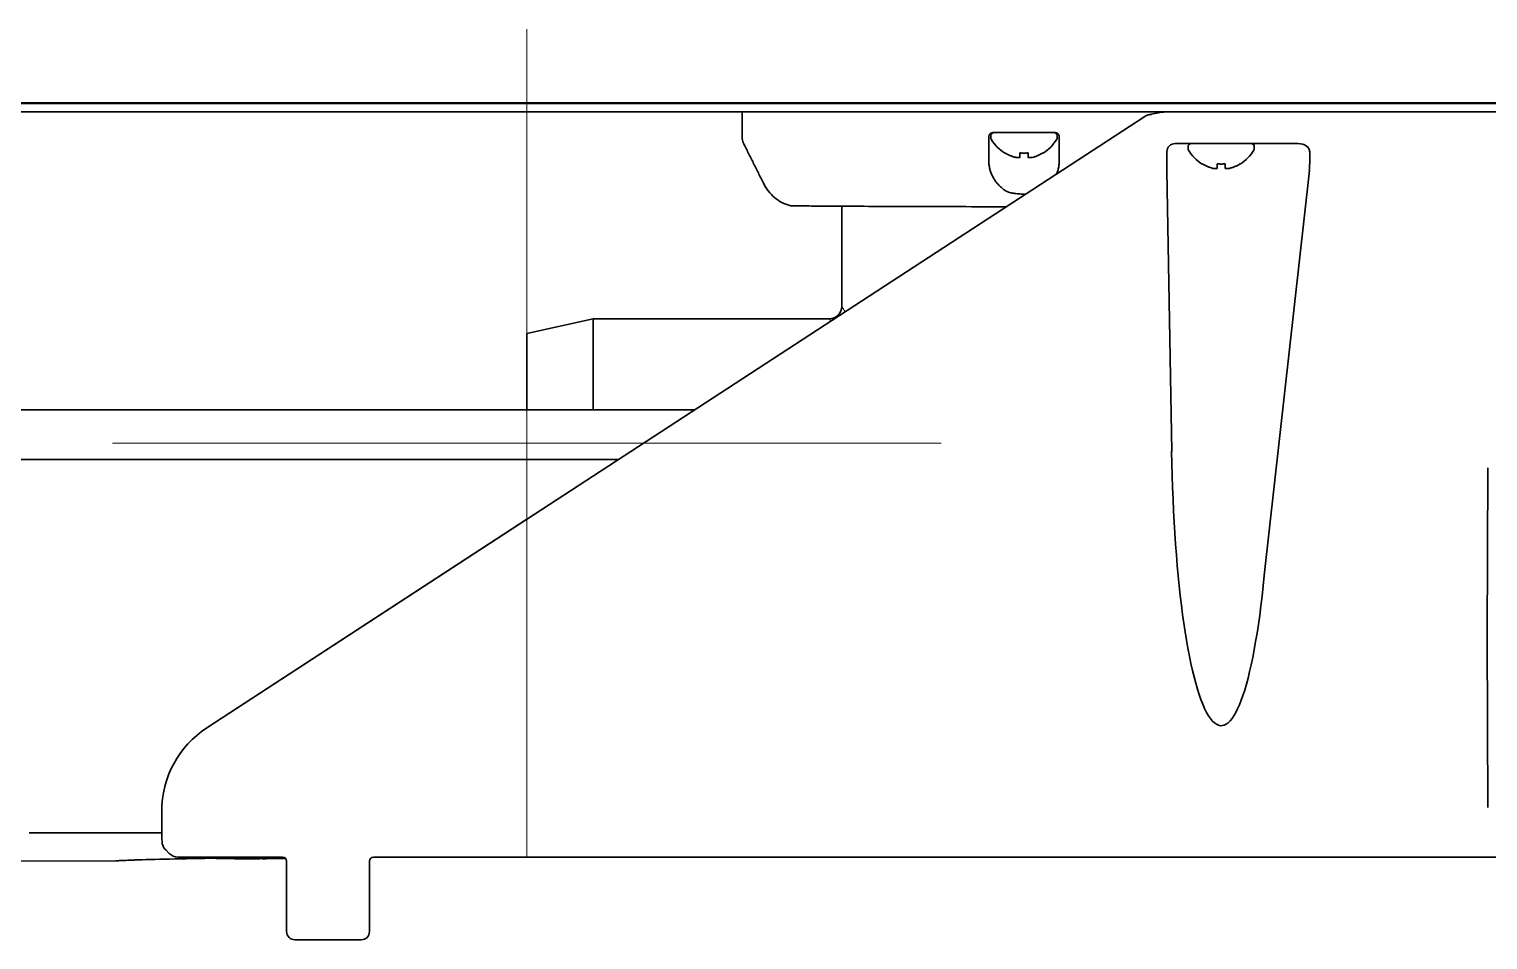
# Model space of a CAD drawing. Extents: x 5997 to 10491, y -672 to 3388.
# Drawn here: x 9964.4 to 10140.5, y 1270.8 to 1380.8 of the extents above; entities that cross this region are included whole.
import ezdxf

# ---------------------------------------------------------------- set-up
doc = ezdxf.new("R2010")
doc.units = 0
doc.header["$LTSCALE"] = 5
doc.layers.get('0').update_dxf_attribs({"linetype": 'CONTINUOUS', "lineweight": 0})
doc.layers.add('1', color=7, linetype='CONTINUOUS', true_color=0xffffff)

msp = doc.modelspace()

# ---------------------------------------------------------------- linework, layer by layer
at = {"color": 6}
for p, q in [((10024.47, 1380.83), (10024.47, 1280.83)), ((10074.47, 1330.83), (9974.47, 1330.83))]:
    msp.add_line(p, q, dxfattribs=at)
at = {"layer": '1', "color": 7, "linetype": 'Continuous', "lineweight": 35}
for p, q in [((9537.94, 1371.93), (10351.01, 1371.93)), ((10353.47, 1371.83), (9807.78, 1371.83)), ((10353.47, 1370.83), (9534.47, 1370.83)), ((9985.84, 1296.42), (10099.04, 1370.28)), ((10050.47, 1370.83), (10050.47, 1367.8)), ((10099.57, 1370.5), (10101.15, 1370.8)), ((10099.57, 1370.5), (10099.57, 1370.5)), ((10080.47, 1367.73), (10080.47, 1367.93)), ((10088.47, 1367.93), (10088.47, 1367.73)), ((10117.53, 1367.01), (10102.73, 1367.01)), ((10104.27, 1366.61), (10104.27, 1366.41)), ((10104.67, 1367.01), (10111.87, 1367.01)), ((10112.27, 1366.41), (10112.27, 1366.61)), ((10082.17, 1365.88), (10082.17, 1365.85)), ((10086.77, 1365.85), (10086.77, 1365.88)), ((10101.72, 1366.01), (10101.72, 1364.5)), ((10110.57, 1364.56), (10110.57, 1364.53)), ((10118.95, 1364.5), (10118.95, 1366.03)), ((10101.72, 1363.75), (10102.3, 1329.83)), ((10113.47, 1314.84), (10118.91, 1363.75)), ((10062.47, 1359.33), (10062.47, 1347.33)), ((10032.47, 1345.83), (10024.47, 1344.08)), ((10032.47, 1334.83), (10032.47, 1345.83)), ((10060.97, 1345.83), (10032.47, 1345.83)), ((10024.47, 1334.83), (10024.47, 1344.08)), ((10044.7, 1334.83), (9905.68, 1334.83)), ((9971.1, 1328.83), (9949.85, 1328.83)), ((9993.96, 1328.83), (9972.09, 1328.83)), ((9995.38, 1328.83), (9993.96, 1328.83)), ((10035.5, 1328.83), (9995.38, 1328.83)), ((10140.45, 1327.85), (10140.38, 1307.33)), ((10024.47, 1321.64), (9985.84, 1296.42)), ((10140.45, 1286.81), (10140.38, 1307.32)), ((9980.41, 1286.35), (9980.42, 1283.56)), ((9964.4, 1283.75), (9974.29, 1283.75)), ((9974.29, 1283.75), (9980.42, 1283.75)), ((9981.3, 1281.27), (9980.88, 1281.69)), ((9974.86, 1280.38), (9950.79, 1280.27)), ((9977.11, 1280.47), (9976.93, 1280.46)), ((9985.31, 1280.83), (9982.36, 1280.83)), ((9990.04, 1280.83), (9988.27, 1280.83)), ((9989.2, 1280.63), (9989.33, 1280.64)), ((9989.31, 1280.62), (9989.2, 1280.63)), ((9989.59, 1280.61), (9989.31, 1280.62)), ((9989.33, 1280.64), (9989.63, 1280.65)), ((9990.03, 1280.6), (9989.59, 1280.61)), ((9989.63, 1280.65), (9989.99, 1280.66)), ((9989.9, 1280.64), (9989.78, 1280.63)), ((9989.82, 1280.63), (9990.03, 1280.62)), ((9990.09, 1280.65), (9989.9, 1280.64)), ((9989.99, 1280.66), (9990.58, 1280.66)), ((9990.03, 1280.62), (9990.48, 1280.61)), ((9990.5, 1280.6), (9990.03, 1280.6)), ((9990.27, 1280.65), (9990.09, 1280.65)), ((9990.61, 1280.65), (9990.27, 1280.65)), ((9990.48, 1280.61), (9990.87, 1280.61)), ((9991.13, 1280.6), (9990.5, 1280.6)), ((9990.58, 1280.66), (9991.16, 1280.67)), ((9991.03, 1280.66), (9990.61, 1280.65)), ((9990.87, 1280.61), (9991.27, 1280.61)), ((9991.43, 1280.66), (9991.03, 1280.66)), ((9991.71, 1280.6), (9991.13, 1280.6)), ((9991.16, 1280.67), (9991.8, 1280.67)), ((9991.27, 1280.61), (9991.77, 1280.61)), ((9991.81, 1280.65), (9991.43, 1280.66)), ((9992.22, 1280.61), (9991.71, 1280.6)), ((9991.77, 1280.61), (9992.22, 1280.61)), ((9991.8, 1280.67), (9992.26, 1280.66)), ((9992.26, 1280.65), (9991.81, 1280.65)), ((9992.22, 1280.65), (9992.22, 1280.61)), ((9992.26, 1280.66), (9992.7, 1280.66)), ((9992.47, 1280.64), (9992.26, 1280.65)), ((9992.36, 1280.7), (9992.8, 1280.71)), ((9994.52, 1280.66), (9992.36, 1280.7)), ((9992.5, 1280.63), (9992.47, 1280.64)), ((9993.02, 1280.62), (9992.5, 1280.63)), ((9992.7, 1280.66), (9992.99, 1280.65)), ((9992.8, 1280.71), (9995.33, 1280.67)), ((9994.97, 1280.83), (9992.99, 1280.83)), ((9992.99, 1280.65), (9993.09, 1280.64)), ((9995.33, 1280.67), (9993.02, 1280.62)), ((9993.09, 1280.64), (9994.52, 1280.66)), ((9995.33, 1280.67), (9995.33, 1280.67)), ((9995.47, 1280.33), (9995.47, 1271.83)), ((10005.47, 1271.83), (10005.47, 1280.33)), ((10008.06, 1280.83), (10005.97, 1280.83)), ((10013.26, 1280.83), (10010.99, 1280.83)), ((10278.77, 1280.83), (10016.19, 1280.83)), ((9996.47, 1270.83), (10004.47, 1270.83))]:
    msp.add_line(p, q, dxfattribs=at)
for centre, radius, start, end in [((10080.87, 1367.93), 0.4, 90, 180), ((10088.07, 1367.93), 0.4, 0, 90), ((10080.87, 1367.73), 0.4, 180, 210.3012), ((10084.67, 1369.95), 4.8, 210.3012, 238.6541), ((10084.27, 1369.95), 4.8, 301.3926, 329.6988), ((10088.07, 1367.73), 0.4, 329.6988, 0), ((10104.67, 1366.61), 0.4, 90, 180), ((10104.67, 1366.41), 0.4, 180, 210.3012), ((10108.47, 1368.63), 4.8, 210.3012, 238.6074), ((10108.07, 1368.63), 4.8, 301.3459, 329.6988), ((10111.87, 1366.61), 0.4, 0, 90), ((10111.87, 1366.41), 0.4, 329.6988, 0), ((10084.47, 1369.63), 3.78, 262.3959, 269.9965), ((10084.47, 1369.63), 3.78, 270.0035, 277.6041), ((10108.27, 1368.31), 3.78, 262.3959, 269.9965), ((10108.27, 1368.31), 3.78, 270.0035, 277.6041), ((10060.97, 1347.33), 1.5, 269.9345, 359.9698), ((10140.88, 1307.33), 0.5, 179.8072, 180.1928)]:
    msp.add_arc(centre, radius, start, end, dxfattribs=at)
for centre, major_axis, ratio, start_param, end_param in [((10101.43, 1369.33), (1.47, 0.28), 0.998931, 1.380914, 1.570807), ((10102.73, 1366.01), (-0.992, 0.198), 0.988241, 4.910077, 6.479353), ((10117.51, 1366.01), (1.44, 0.04), 0.692646, 6.257012, 7.819082), ((10117.51, 1366.01), (1.44, 0.04), 0.692646, 6.257012, 7.295547), ((10102.07, 1364.5), (0, 4), 0.087489, 1.570796, 1.761231), ((10116.64, 1364.5), (0, 4), 0.57735, 4.521954, 4.712389)]:
    msp.add_ellipse(centre, major_axis=major_axis, ratio=ratio, start_param=start_param, end_param=end_param, dxfattribs=at)
at = {"layer": '1', "color": 7, "linetype": 'Continuous', "lineweight": 35, "extrusion": (0, 0, -1)}
for centre, major_axis, ratio, start_param, end_param in [((10108.27, 1333), (0, 36.31), 0.165232, 2.094395, 4.625123), ((9992.41, 1286.35), (-6.36, 10.22), 0.99658, 5.267526, 6.261782), ((9995.48, 1280.39), (20.64, 0.09), 0.017455, 3.575816, 4.2555), ((9982.36, 1282.33), (-1.06, 1.06), 0.999695, 3.926839, 4.712389), ((9995.45, 1280.79), (-10, -0.04), 0.017452, 0, 0.43688), ((9995.45, 1280.79), (-10, -0.04), 0.017452, 5.383611, 6.283185), ((10004.47, 1271.83), (-0.707, 0.707), 0.999695, 2.356347, 3.926839)]:
    msp.add_ellipse(centre, major_axis=major_axis, ratio=ratio, start_param=start_param, end_param=end_param, dxfattribs=at)
at = {"layer": '1', "color": 7, "linetype": 'Continuous', "lineweight": 35, "extrusion": (1.97215e-31, -1.17146e-15, -1)}
msp.add_ellipse((9994.97, 1280.33), major_axis=(-0.354, -0.354), ratio=0.999695, start_param=2.356347, end_param=3.926839, dxfattribs=at)
at = {"layer": '1', "color": 7, "linetype": 'Continuous', "lineweight": 35, "extrusion": (3.9443e-31, -1.17146e-15, -1)}
msp.add_ellipse((10005.97, 1280.33), major_axis=(0.354, -0.354), ratio=0.999695, start_param=2.356347, end_param=3.926839, dxfattribs=at)
at = {"layer": '1', "color": 7, "linetype": 'Continuous', "lineweight": 35, "extrusion": (1.77494e-30, -1.17146e-15, -1)}
msp.add_ellipse((9996.47, 1271.83), major_axis=(0.707, 0.707), ratio=0.999695, start_param=2.356347, end_param=3.926839, dxfattribs=at)
at = {"layer": '1', "color": 7, "linetype": 'Continuous', "lineweight": 35}
for points, knots in [([(10099.04, 1370.28), (10099.05, 1370.29), (10099.06, 1370.29), (10099.08, 1370.3), (10099.09, 1370.31), (10099.11, 1370.32), (10099.12, 1370.33), (10099.14, 1370.34), (10099.15, 1370.35), (10099.17, 1370.36), (10099.18, 1370.36), (10099.2, 1370.37), (10099.21, 1370.38), (10099.23, 1370.38), (10099.24, 1370.39), (10099.25, 1370.4), (10099.27, 1370.4), (10099.28, 1370.41), (10099.29, 1370.41), (10099.31, 1370.42), (10099.32, 1370.42), (10099.33, 1370.43), (10099.34, 1370.43), (10099.35, 1370.44), (10099.37, 1370.44), (10099.38, 1370.45), (10099.39, 1370.45), (10099.4, 1370.45), (10099.41, 1370.46), (10099.42, 1370.46), (10099.44, 1370.46), (10099.47, 1370.47), (10099.51, 1370.48), (10099.55, 1370.49), (10099.59, 1370.5), (10099.63, 1370.51), (10099.67, 1370.51), (10099.7, 1370.52), (10099.74, 1370.52), (10099.78, 1370.52), (10099.81, 1370.52), (10099.84, 1370.52), (10099.85, 1370.52)], [0, 0, 0, 0, 0.022746, 0.045097, 0.067053, 0.088613, 0.109779, 0.13055, 0.150925, 0.170906, 0.190492, 0.209682, 0.228478, 0.246878, 0.264884, 0.282494, 0.29971, 0.31653, 0.332955, 0.348986, 0.364621, 0.379861, 0.394707, 0.409157, 0.423212, 0.436873, 0.450138, 0.463008, 0.475484, 0.487564, 0.49925, 0.549313, 0.598467, 0.646712, 0.694049, 0.740477, 0.785997, 0.830611, 0.874317, 0.917117, 0.959011, 1, 1, 1, 1]), ([(10080.22, 1367.86), (10080.22, 1367.86), (10080.22, 1367.87), (10080.23, 1367.88), (10080.23, 1367.88), (10080.23, 1367.9), (10080.23, 1367.9), (10080.23, 1367.91), (10080.23, 1367.91), (10080.23, 1367.92), (10080.23, 1367.92), (10080.23, 1367.93), (10080.23, 1367.93), (10080.24, 1367.94), (10080.24, 1367.95), (10080.24, 1367.95), (10080.24, 1367.95), (10080.24, 1367.96), (10080.24, 1367.96), (10080.24, 1367.96)], [0, 0, 0, 0, 0.25, 0.25, 0.5, 0.5, 0.625, 0.625, 0.75, 0.75, 0.8125, 0.8125, 0.875, 0.875, 0.9375, 0.9375, 0.96875, 0.96875, 1, 1, 1, 1]), ([(10080.24, 1367.96), (10080.25, 1367.98), (10080.25, 1367.99), (10080.26, 1368.02), (10080.27, 1368.03), (10080.29, 1368.07), (10080.3, 1368.1), (10080.33, 1368.13), (10080.33, 1368.14), (10080.35, 1368.16), (10080.37, 1368.18), (10080.39, 1368.2), (10080.41, 1368.22), (10080.42, 1368.22), (10080.45, 1368.25), (10080.47, 1368.26), (10080.51, 1368.28), (10080.52, 1368.28), (10080.54, 1368.29), (10080.56, 1368.3), (10080.59, 1368.31), (10080.62, 1368.32), (10080.67, 1368.32), (10080.7, 1368.33), (10080.72, 1368.33)], [0, 0, 0, 0, 0.0625, 0.0625, 0.125, 0.125, 0.25, 0.25, 0.3125, 0.3125, 0.375, 0.4375, 0.4375, 0.5, 0.5, 0.625, 0.625, 0.6875, 0.6875, 0.75, 0.75, 0.875, 0.875, 1, 1, 1, 1]), ([(10080.72, 1368.33), (10081.34, 1368.33), (10081.97, 1368.33), (10083.22, 1368.33), (10083.85, 1368.33), (10084.47, 1368.33)], [0, 0, 0, 0, 0.5, 0.5, 1, 1, 1, 1]), ([(10084.47, 1368.33), (10085.1, 1368.33), (10085.73, 1368.33), (10086.98, 1368.33), (10087.6, 1368.33), (10088.22, 1368.33)], [0, 0, 0, 0, 0.5, 0.5, 1, 1, 1, 1]), ([(10088.22, 1368.33), (10088.25, 1368.33), (10088.28, 1368.32), (10088.31, 1368.32), (10088.33, 1368.32), (10088.35, 1368.31), (10088.37, 1368.31), (10088.4, 1368.29), (10088.43, 1368.28), (10088.46, 1368.27), (10088.47, 1368.26), (10088.49, 1368.25), (10088.5, 1368.24), (10088.54, 1368.22), (10088.56, 1368.2), (10088.59, 1368.16), (10088.61, 1368.14), (10088.64, 1368.11), (10088.64, 1368.1), (10088.66, 1368.07), (10088.67, 1368.06), (10088.68, 1368.02), (10088.69, 1367.99), (10088.7, 1367.96)], [0, 0, 0, 0, 0.125, 0.125, 0.1875, 0.1875, 0.25, 0.25, 0.375, 0.375, 0.4375, 0.4375, 0.5, 0.5, 0.625, 0.625, 0.75, 0.75, 0.8125, 0.8125, 0.875, 0.875, 1, 1, 1, 1]), ([(10088.7, 1367.96), (10088.7, 1367.96), (10088.71, 1367.95), (10088.71, 1367.95), (10088.71, 1367.94), (10088.71, 1367.93), (10088.71, 1367.93), (10088.71, 1367.92), (10088.71, 1367.92), (10088.72, 1367.91), (10088.72, 1367.91), (10088.72, 1367.9), (10088.72, 1367.9), (10088.72, 1367.88), (10088.72, 1367.88), (10088.72, 1367.87), (10088.72, 1367.86), (10088.72, 1367.86)], [0, 0, 0, 0, 0.0625, 0.0625, 0.125, 0.125, 0.1875, 0.1875, 0.25, 0.25, 0.375, 0.375, 0.5, 0.5, 0.75, 0.75, 1, 1, 1, 1]), ([(10082.07, 1361.42), (10082.03, 1361.45), (10081.99, 1361.48), (10081.92, 1361.54), (10081.88, 1361.57), (10081.77, 1361.66), (10081.7, 1361.72), (10081.49, 1361.92), (10081.37, 1362.05), (10081.19, 1362.26), (10081.14, 1362.33), (10081.03, 1362.47), (10080.98, 1362.54), (10080.84, 1362.76), (10080.75, 1362.9), (10080.66, 1363.09), (10080.64, 1363.13), (10080.6, 1363.2), (10080.59, 1363.24), (10080.54, 1363.35), (10080.51, 1363.43), (10080.42, 1363.66), (10080.37, 1363.81), (10080.3, 1364.11), (10080.27, 1364.26), (10080.23, 1364.56), (10080.22, 1364.72), (10080.22, 1364.87)], [0, 0, 0, 0, 0.03125, 0.03125, 0.0625, 0.0625, 0.125, 0.125, 0.25, 0.25, 0.3125, 0.3125, 0.375, 0.375, 0.5, 0.5, 0.53125, 0.53125, 0.5625, 0.5625, 0.625, 0.625, 0.75, 0.75, 0.875, 0.875, 1, 1, 1, 1]), ([(10083.97, 1365.88), (10083.97, 1365.76), (10083.97, 1365.65), (10083.97, 1365.51), (10083.97, 1365.47), (10083.97, 1365.39), (10083.97, 1365.36), (10083.97, 1365.33)], [0, 0, 0, 0, 0.5, 0.5, 0.75, 0.75, 1, 1, 1, 1]), ([(10086.77, 1365.88), (10086.57, 1365.76), (10086.36, 1365.65), (10086.04, 1365.51), (10085.93, 1365.47), (10085.7, 1365.39), (10085.59, 1365.36), (10085.47, 1365.33)], [0, 0, 0, 0, 0.5, 0.5, 0.75, 0.75, 1, 1, 1, 1]), ([(10088.72, 1364.87), (10088.72, 1364.79), (10088.72, 1364.72), (10088.71, 1364.56), (10088.7, 1364.49), (10088.67, 1364.26), (10088.65, 1364.11), (10088.57, 1363.8), (10088.52, 1363.65), (10088.45, 1363.45), (10088.42, 1363.39), (10088.4, 1363.34)], [0, 0, 0, 0, 0.0625, 0.0625, 0.125, 0.125, 0.25, 0.25, 0.375, 0.375, 0.4200621, 0.4200621, 0.4200621, 0.4200621]), ([(10105.97, 1364.56), (10106.18, 1364.44), (10106.39, 1364.33), (10106.71, 1364.19), (10106.82, 1364.15), (10107.04, 1364.08), (10107.16, 1364.04), (10107.27, 1364.01)], [0, 0, 0, 0, 0.5, 0.5, 0.75, 0.75, 1, 1, 1, 1]), ([(10108.77, 1364.56), (10108.77, 1364.44), (10108.77, 1364.33), (10108.77, 1364.19), (10108.77, 1364.15), (10108.77, 1364.08), (10108.77, 1364.04), (10108.77, 1364.01)], [0, 0, 0, 0, 0.5, 0.5, 0.75, 0.75, 1, 1, 1, 1]), ([(10053.09, 1362.09), (10053.24, 1361.79), (10053.61, 1361.21), (10054.34, 1360.46), (10055.22, 1359.86), (10055.88, 1359.61), (10056.22, 1359.51)], [0, 0, 0, 0, 0.241886, 0.492713, 0.747305, 1, 1, 1, 1]), ([(10084.47, 1360.91), (10084.42, 1360.91), (10084.36, 1360.91), (10084.25, 1360.91), (10084.2, 1360.91), (10084.03, 1360.92), (10083.92, 1360.92), (10083.71, 1360.94), (10083.6, 1360.95), (10083.39, 1360.97), (10083.29, 1360.98), (10083.13, 1361.01), (10083.08, 1361.02), (10083.01, 1361.03), (10082.98, 1361.04), (10082.93, 1361.05), (10082.9, 1361.06), (10082.78, 1361.09), (10082.68, 1361.12), (10082.4, 1361.22), (10082.23, 1361.31), (10082.07, 1361.42)], [0, 0, 0, 0, 0.0625, 0.0625, 0.125, 0.125, 0.25, 0.25, 0.375, 0.375, 0.5, 0.5, 0.5625, 0.5625, 0.59375, 0.59375, 0.625, 0.625, 0.75, 0.75, 1, 1, 1, 1]), ([(10056.22, 1359.51), (10056.25, 1359.5), (10056.62, 1359.49), (10058.13, 1359.47), (10060.61, 1359.45), (10064.05, 1359.43), (10068.36, 1359.41), (10073.35, 1359.4), (10078.12, 1359.38), (10081.13, 1359.38), (10082.29, 1359.38)], [0, 0, 0, 0, 0.131576, 0.262822, 0.393829, 0.524851, 0.656101, 0.787553, 0.919029, 1, 1, 1, 1]), ([(9972.09, 1328.83), (9972.07, 1328.83), (9972.04, 1328.83), (9971.98, 1328.83), (9971.96, 1328.83), (9971.88, 1328.83), (9971.77, 1328.83), (9971.68, 1328.83), (9971.61, 1328.83), (9971.58, 1328.83), (9971.54, 1328.83), (9971.49, 1328.83), (9971.45, 1328.83), (9971.41, 1328.83), (9971.39, 1328.83), (9971.33, 1328.83), (9971.26, 1328.83), (9971.17, 1328.83), (9971.12, 1328.83), (9971.1, 1328.83)], [0, 0, 0, 0, 0.0625, 0.0625, 0.125, 0.125, 0.25, 0.375, 0.375, 0.4375, 0.4375, 0.5, 0.5625, 0.5625, 0.625, 0.625, 0.75, 0.875, 1, 1, 1, 1]), ([(9980.88, 1281.69), (9980.74, 1281.83), (9980.59, 1282.04), (9980.49, 1282.34), (9980.45, 1282.51), (9980.44, 1282.62), (9980.44, 1282.69), (9980.43, 1282.81), (9980.42, 1283.02), (9980.42, 1283.33), (9980.42, 1283.5), (9980.42, 1283.55)], [0, 0, 0, 0, 0.242597, 0.33156, 0.412303, 0.457999, 0.497112, 0.565187, 0.769198, 0.936729, 1, 1, 1, 1]), ([(9975.38, 1280.4), (9975.3, 1280.39), (9975.22, 1280.39), (9975.19, 1280.39), (9975.17, 1280.39), (9975.14, 1280.39), (9975.1, 1280.38), (9975, 1280.38), (9974.92, 1280.38), (9974.87, 1280.39)], [0, 0, 0, 0, 0.580134, 0.839742, 0.891524, 0.905277, 0.917686, 0.945072, 1, 1, 1, 1]), ([(9976.95, 1280.46), (9976.81, 1280.46), (9976.25, 1280.44), (9975.64, 1280.41), (9975.27, 1280.39), (9975.22, 1280.39), (9975.2, 1280.39), (9975.2, 1280.39)], [0, 0, 0, 0, 0.111719, 0.489527, 0.865575, 0.958925, 1, 1, 1, 1]), ([(9988.27, 1280.83), (9988.26, 1280.83), (9988.26, 1280.83), (9988.26, 1280.83), (9988.25, 1280.83), (9988.25, 1280.83), (9988.24, 1280.83), (9988.23, 1280.83), (9988.23, 1280.83), (9988.22, 1280.83), (9988.22, 1280.83), (9988.21, 1280.83), (9988.21, 1280.83), (9988.2, 1280.83), (9988.2, 1280.83), (9988.19, 1280.83), (9988.19, 1280.83), (9988.18, 1280.83), (9988.18, 1280.83), (9988.17, 1280.83), (9988.17, 1280.83), (9988.16, 1280.83), (9988.16, 1280.83), (9988.15, 1280.83), (9988.15, 1280.83), (9988.15, 1280.83), (9988.14, 1280.83), (9988.14, 1280.83), (9988.13, 1280.83), (9988.13, 1280.83), (9988.13, 1280.83), (9988.13, 1280.83), (9988.12, 1280.83), (9988.12, 1280.83), (9988.12, 1280.83), (9988.12, 1280.83), (9988.11, 1280.83), (9988.09, 1280.83), (9988.07, 1280.83), (9988.05, 1280.83), (9988.03, 1280.83), (9988, 1280.83), (9987.98, 1280.83), (9987.95, 1280.83), (9987.93, 1280.83), (9987.9, 1280.83), (9987.83, 1280.83), (9987.72, 1280.83), (9987.55, 1280.83), (9987.37, 1280.83), (9987.2, 1280.83), (9987.06, 1280.83), (9986.93, 1280.83), (9986.81, 1280.83), (9986.68, 1280.83), (9986.55, 1280.83), (9986.41, 1280.83), (9986.3, 1280.83), (9986.22, 1280.83), (9986.17, 1280.83), (9986.12, 1280.83), (9986.06, 1280.83), (9986.01, 1280.83), (9985.96, 1280.83), (9985.9, 1280.83), (9985.85, 1280.83), (9985.8, 1280.83), (9985.74, 1280.83), (9985.69, 1280.83), (9985.63, 1280.83), (9985.58, 1280.83), (9985.53, 1280.83), (9985.47, 1280.83), (9985.42, 1280.83), (9985.36, 1280.83), (9985.33, 1280.83), (9985.31, 1280.83)], [0, 0, 0, 0, 0.006462, 0.012777, 0.018944, 0.024963, 0.030832, 0.036553, 0.042124, 0.047544, 0.052813, 0.05793, 0.062896, 0.067708, 0.072366, 0.07687, 0.081218, 0.085411, 0.089447, 0.093326, 0.097047, 0.10061, 0.104013, 0.107257, 0.11034, 0.113262, 0.116023, 0.118621, 0.121057, 0.123329, 0.125439, 0.127384, 0.129164, 0.13078, 0.132231, 0.133516, 0.134635, 0.148074, 0.161433, 0.174714, 0.187919, 0.20105, 0.214108, 0.227095, 0.240012, 0.25286, 0.26564, 0.333697, 0.398831, 0.460987, 0.520084, 0.55535, 0.590493, 0.625548, 0.660543, 0.695501, 0.730444, 0.76539, 0.778693, 0.791962, 0.805197, 0.818398, 0.831566, 0.844701, 0.857804, 0.870875, 0.883915, 0.896924, 0.909904, 0.922854, 0.935777, 0.948672, 0.961541, 0.974384, 0.987204, 1, 1, 1, 1]), ([(9992.99, 1280.83), (9992.98, 1280.83), (9992.96, 1280.83), (9992.94, 1280.83), (9992.91, 1280.83), (9992.88, 1280.83), (9992.85, 1280.83), (9992.82, 1280.83), (9992.8, 1280.83), (9992.77, 1280.83), (9992.74, 1280.83), (9992.71, 1280.83), (9992.69, 1280.83), (9992.66, 1280.83), (9992.63, 1280.83), (9992.6, 1280.83), (9992.58, 1280.83), (9992.55, 1280.83), (9992.52, 1280.83), (9992.49, 1280.83), (9992.47, 1280.83), (9992.44, 1280.83), (9992.41, 1280.83), (9992.38, 1280.83), (9992.36, 1280.83), (9992.33, 1280.83), (9992.3, 1280.83), (9992.27, 1280.83), (9992.25, 1280.83), (9992.22, 1280.83), (9992.19, 1280.83), (9992.17, 1280.83), (9992.14, 1280.83), (9992.11, 1280.83), (9992.08, 1280.83), (9992.06, 1280.83), (9991.98, 1280.83), (9991.87, 1280.83), (9991.71, 1280.83), (9991.56, 1280.83), (9991.41, 1280.83), (9991.26, 1280.83), (9991.13, 1280.83), (9991, 1280.83), (9990.88, 1280.83), (9990.76, 1280.83), (9990.64, 1280.83), (9990.53, 1280.83), (9990.44, 1280.83), (9990.37, 1280.83), (9990.32, 1280.83), (9990.27, 1280.83), (9990.23, 1280.83), (9990.2, 1280.83), (9990.18, 1280.83), (9990.18, 1280.83), (9990.17, 1280.83), (9990.17, 1280.83), (9990.16, 1280.83), (9990.15, 1280.83), (9990.14, 1280.83), (9990.13, 1280.83), (9990.12, 1280.83), (9990.11, 1280.83), (9990.1, 1280.83), (9990.09, 1280.83), (9990.08, 1280.83), (9990.07, 1280.83), (9990.06, 1280.83), (9990.05, 1280.83), (9990.04, 1280.83), (9990.04, 1280.83)], [0, 0, 0, 0, 0.006582, 0.013168, 0.019758, 0.026352, 0.032951, 0.039554, 0.046162, 0.052774, 0.059391, 0.066014, 0.072642, 0.079275, 0.085913, 0.092557, 0.099207, 0.105863, 0.112524, 0.119192, 0.125865, 0.132545, 0.139231, 0.145924, 0.152623, 0.159329, 0.166042, 0.172761, 0.179488, 0.186221, 0.192961, 0.199709, 0.206464, 0.213226, 0.219996, 0.226773, 0.233557, 0.274608, 0.315619, 0.35662, 0.397648, 0.438748, 0.479974, 0.519041, 0.559474, 0.601248, 0.644339, 0.68873, 0.734412, 0.760033, 0.78593, 0.812112, 0.838592, 0.865383, 0.867669, 0.870682, 0.874418, 0.878874, 0.884047, 0.889931, 0.896522, 0.903815, 0.911803, 0.92048, 0.92984, 0.939877, 0.950584, 0.961955, 0.973984, 0.986668, 1, 1, 1, 1]), ([(10010.99, 1280.83), (10010.99, 1280.83), (10010.99, 1280.83), (10010.98, 1280.83), (10010.97, 1280.83), (10010.97, 1280.83), (10010.96, 1280.83), (10010.96, 1280.83), (10010.95, 1280.83), (10010.94, 1280.83), (10010.94, 1280.83), (10010.93, 1280.83), (10010.92, 1280.83), (10010.92, 1280.83), (10010.91, 1280.83), (10010.9, 1280.83), (10010.9, 1280.83), (10010.89, 1280.83), (10010.89, 1280.83), (10010.88, 1280.83), (10010.88, 1280.83), (10010.87, 1280.83), (10010.86, 1280.83), (10010.86, 1280.83), (10010.85, 1280.83), (10010.85, 1280.83), (10010.84, 1280.83), (10010.84, 1280.83), (10010.84, 1280.83), (10010.83, 1280.83), (10010.82, 1280.83), (10010.79, 1280.83), (10010.75, 1280.83), (10010.71, 1280.83), (10010.67, 1280.83), (10010.62, 1280.83), (10010.54, 1280.83), (10010.42, 1280.83), (10010.25, 1280.83), (10010.07, 1280.83), (10009.9, 1280.83), (10009.75, 1280.83), (10009.61, 1280.83), (10009.46, 1280.83), (10009.31, 1280.83), (10009.16, 1280.83), (10009.03, 1280.83), (10008.95, 1280.83), (10008.9, 1280.83), (10008.84, 1280.83), (10008.79, 1280.83), (10008.74, 1280.83), (10008.69, 1280.83), (10008.64, 1280.83), (10008.58, 1280.83), (10008.53, 1280.83), (10008.48, 1280.83), (10008.43, 1280.83), (10008.38, 1280.83), (10008.32, 1280.83), (10008.27, 1280.83), (10008.22, 1280.83), (10008.17, 1280.83), (10008.11, 1280.83), (10008.08, 1280.83), (10008.06, 1280.83)], [0, 0, 0, 0, 0.006615, 0.013094, 0.019435, 0.025639, 0.031703, 0.037629, 0.043415, 0.049061, 0.054565, 0.059928, 0.065148, 0.070225, 0.075158, 0.079946, 0.084588, 0.089084, 0.093433, 0.097635, 0.101687, 0.105591, 0.109345, 0.112948, 0.116399, 0.119699, 0.122846, 0.12584, 0.128681, 0.131366, 0.133898, 0.156196, 0.178272, 0.200133, 0.221785, 0.243232, 0.264477, 0.332122, 0.39706, 0.459236, 0.518573, 0.55982, 0.600956, 0.64203, 0.683083, 0.72415, 0.765257, 0.778526, 0.791766, 0.804975, 0.818156, 0.831309, 0.844434, 0.857531, 0.870602, 0.883647, 0.896666, 0.90966, 0.922631, 0.935578, 0.948503, 0.961407, 0.97429, 0.987154, 1, 1, 1, 1]), ([(10016.19, 1280.83), (10016.18, 1280.83), (10016.17, 1280.83), (10016.14, 1280.83), (10016.11, 1280.83), (10016.09, 1280.83), (10016.06, 1280.83), (10016.04, 1280.83), (10016.01, 1280.83), (10015.99, 1280.83), (10015.96, 1280.83), (10015.94, 1280.83), (10015.91, 1280.83), (10015.89, 1280.83), (10015.86, 1280.83), (10015.84, 1280.83), (10015.81, 1280.83), (10015.78, 1280.83), (10015.76, 1280.83), (10015.73, 1280.83), (10015.71, 1280.83), (10015.68, 1280.83), (10015.66, 1280.83), (10015.63, 1280.83), (10015.61, 1280.83), (10015.58, 1280.83), (10015.56, 1280.83), (10015.53, 1280.83), (10015.51, 1280.83), (10015.48, 1280.83), (10015.46, 1280.83), (10015.43, 1280.83), (10015.41, 1280.83), (10015.38, 1280.83), (10015.36, 1280.83), (10015.33, 1280.83), (10015.31, 1280.83), (10015.28, 1280.83), (10015.26, 1280.83), (10015.23, 1280.83), (10015.21, 1280.83), (10015.18, 1280.83), (10015.16, 1280.83), (10015.13, 1280.83), (10015.11, 1280.83), (10015.09, 1280.83), (10015.06, 1280.83), (10015.04, 1280.83), (10015.01, 1280.83), (10014.99, 1280.83), (10014.97, 1280.83), (10014.94, 1280.83), (10014.92, 1280.83), (10014.89, 1280.83), (10014.87, 1280.83), (10014.85, 1280.83), (10014.82, 1280.83), (10014.8, 1280.83), (10014.78, 1280.83), (10014.75, 1280.83), (10014.73, 1280.83), (10014.71, 1280.83), (10014.68, 1280.83), (10014.66, 1280.83), (10014.64, 1280.83), (10014.61, 1280.83), (10014.59, 1280.83), (10014.57, 1280.83), (10014.55, 1280.83), (10014.52, 1280.83), (10014.5, 1280.83), (10014.48, 1280.83), (10014.46, 1280.83), (10014.44, 1280.83), (10014.41, 1280.83), (10014.39, 1280.83), (10014.34, 1280.83), (10014.26, 1280.83), (10014.16, 1280.83), (10014.06, 1280.83), (10013.95, 1280.83), (10013.86, 1280.83), (10013.76, 1280.83), (10013.68, 1280.83), (10013.61, 1280.83), (10013.54, 1280.83), (10013.48, 1280.83), (10013.44, 1280.83), (10013.42, 1280.83), (10013.41, 1280.83), (10013.4, 1280.83), (10013.39, 1280.83), (10013.38, 1280.83), (10013.37, 1280.83), (10013.35, 1280.83), (10013.34, 1280.83), (10013.33, 1280.83), (10013.31, 1280.83), (10013.3, 1280.83), (10013.29, 1280.83), (10013.27, 1280.83), (10013.27, 1280.83), (10013.26, 1280.83)], [0, 0, 0, 0, 0.006256, 0.012513, 0.018774, 0.025036, 0.031302, 0.03757, 0.043841, 0.050114, 0.056391, 0.062671, 0.068954, 0.075241, 0.08153, 0.087824, 0.094121, 0.100421, 0.106725, 0.113034, 0.119346, 0.125662, 0.131982, 0.138306, 0.144635, 0.150968, 0.157305, 0.163647, 0.169993, 0.176344, 0.182699, 0.18906, 0.195425, 0.201795, 0.20817, 0.21455, 0.220935, 0.227325, 0.233721, 0.240122, 0.246528, 0.25294, 0.259357, 0.26578, 0.272208, 0.278642, 0.285082, 0.291528, 0.29798, 0.304438, 0.310902, 0.317372, 0.323849, 0.330332, 0.336821, 0.343317, 0.349819, 0.356328, 0.362844, 0.369366, 0.375896, 0.382433, 0.388977, 0.395528, 0.402086, 0.408652, 0.415226, 0.421807, 0.428396, 0.434993, 0.441598, 0.448211, 0.454832, 0.461462, 0.4681, 0.474747, 0.481403, 0.514976, 0.549482, 0.584906, 0.621235, 0.658455, 0.696556, 0.735534, 0.76747, 0.799866, 0.832736, 0.8661, 0.871332, 0.877255, 0.883865, 0.891154, 0.899117, 0.907748, 0.917039, 0.926985, 0.937577, 0.948808, 0.960673, 0.973163, 0.986274, 1, 1, 1, 1])]:
    msp.add_open_spline(points, degree=3, knots=knots, dxfattribs=at)
for points, degree in [([(10050.47, 1367.8), (10050.44, 1367.29), (10050.7, 1366.9)], 2), ([(10050.66, 1366.95), (10053.09, 1362.09)], 1), ([(10080.22, 1367.83), (10080.22, 1367.84), (10080.22, 1367.85), (10080.22, 1367.86)], 3), ([(10080.22, 1364.87), (10080.22, 1365.85), (10080.22, 1366.84), (10080.22, 1367.83)], 3), ([(10088.72, 1367.86), (10088.72, 1367.85), (10088.72, 1367.84), (10088.72, 1367.83)], 3), ([(10088.72, 1367.83), (10088.72, 1366.84), (10088.72, 1365.85), (10088.72, 1364.87)], 3), ([(10083.47, 1365.33), (10083.42, 1365.34), (10083.31, 1365.37), (10083.15, 1365.42), (10082.99, 1365.48), (10082.83, 1365.54), (10082.68, 1365.61), (10082.53, 1365.68), (10082.36, 1365.77), (10082.24, 1365.84), (10082.17, 1365.88)], 3), ([(10083.97, 1365.33), (10083.95, 1365.33), (10083.9, 1365.32), (10083.83, 1365.32), (10083.76, 1365.31), (10083.69, 1365.31), (10083.62, 1365.32), (10083.54, 1365.32), (10083.5, 1365.33), (10083.47, 1365.33)], 3), ([(10084.97, 1365.33), (10084.97, 1365.34), (10084.97, 1365.37), (10084.97, 1365.42), (10084.97, 1365.48), (10084.97, 1365.54), (10084.97, 1365.61), (10084.97, 1365.68), (10084.97, 1365.77), (10084.97, 1365.84), (10084.97, 1365.88)], 3), ([(10085.47, 1365.33), (10085.45, 1365.33), (10085.4, 1365.32), (10085.32, 1365.32), (10085.25, 1365.31), (10085.18, 1365.31), (10085.11, 1365.32), (10085.04, 1365.32), (10085, 1365.33), (10084.97, 1365.33)], 3), ([(10107.77, 1364.01), (10107.77, 1364.03), (10107.77, 1364.06), (10107.77, 1364.11), (10107.77, 1364.16), (10107.77, 1364.23), (10107.77, 1364.29), (10107.77, 1364.37), (10107.77, 1364.45), (10107.77, 1364.52), (10107.77, 1364.56)], 3), ([(10109.27, 1364.01), (10109.33, 1364.03), (10109.44, 1364.06), (10109.6, 1364.11), (10109.76, 1364.16), (10109.91, 1364.23), (10110.06, 1364.29), (10110.22, 1364.37), (10110.39, 1364.45), (10110.51, 1364.52), (10110.57, 1364.56)], 3), ([(10107.27, 1364.01), (10107.3, 1364.01), (10107.35, 1364), (10107.42, 1364), (10107.5, 1364), (10107.57, 1364), (10107.63, 1364), (10107.7, 1364.01), (10107.75, 1364.01), (10107.77, 1364.01)], 3), ([(10108.77, 1364.01), (10108.8, 1364.01), (10108.84, 1364), (10108.92, 1364), (10108.99, 1364), (10109.06, 1364), (10109.13, 1364), (10109.2, 1364), (10109.25, 1364.01), (10109.27, 1364.01)], 3), ([(10084.68, 1360.91), (10084.61, 1360.91), (10084.54, 1360.91), (10084.47, 1360.91)], 3)]:
    msp.add_open_spline(points, degree=degree, dxfattribs=at)
at = {"layer": '1', "color": 51, "linetype": 'Continuous', "lineweight": 13}
for points, knots in [([(10062.83, 1346.79), (10062.82, 1346.79), (10062.82, 1346.79), (10062.79, 1346.84), (10062.76, 1346.88), (10062.73, 1346.94), (10062.71, 1346.96), (10062.69, 1346.99), (10062.63, 1347.08), (10062.55, 1347.2), (10062.51, 1347.27), (10062.48, 1347.31), (10062.47, 1347.33), (10062.47, 1347.33), (10062.47, 1347.33), (10062.47, 1347.33)], [0, 0, 0, 0, 0.012904, 0.012904, 0.135845, 0.135845, 0.197316, 0.197316, 0.258786, 0.504669, 0.750552, 0.750552, 0.996435, 0.996435, 1, 1, 1, 1]), ([(10061.12, 1345.64), (10061.1, 1345.66), (10061.05, 1345.73), (10061.01, 1345.78), (10060.98, 1345.82), (10060.97, 1345.83), (10060.97, 1345.83)], [0, 0, 0, 0, 0.196753, 0.601572, 0.601572, 1, 1, 1, 1]), ([(9976.76, 1280.46), (9976.44, 1280.45), (9976.17, 1280.44), (9975.7, 1280.42), (9975.5, 1280.41), (9975.19, 1280.39), (9975.07, 1280.39), (9974.97, 1280.38), (9974.96, 1280.38), (9974.95, 1280.38), (9974.94, 1280.38), (9974.92, 1280.38), (9974.9, 1280.38), (9974.87, 1280.38), (9974.86, 1280.38), (9974.86, 1280.38), (9974.86, 1280.38), (9974.86, 1280.38)], [0, 0, 0, 0, 0.249903, 0.249903, 0.499806, 0.499806, 0.74971, 0.74971, 0.780947, 0.780947, 0.812185, 0.812185, 0.874661, 0.874661, 0.999613, 0.999613, 1, 1, 1, 1])]:
    msp.add_open_spline(points, degree=3, knots=knots, dxfattribs=at)

doc.saveas('drawing.dxf')
